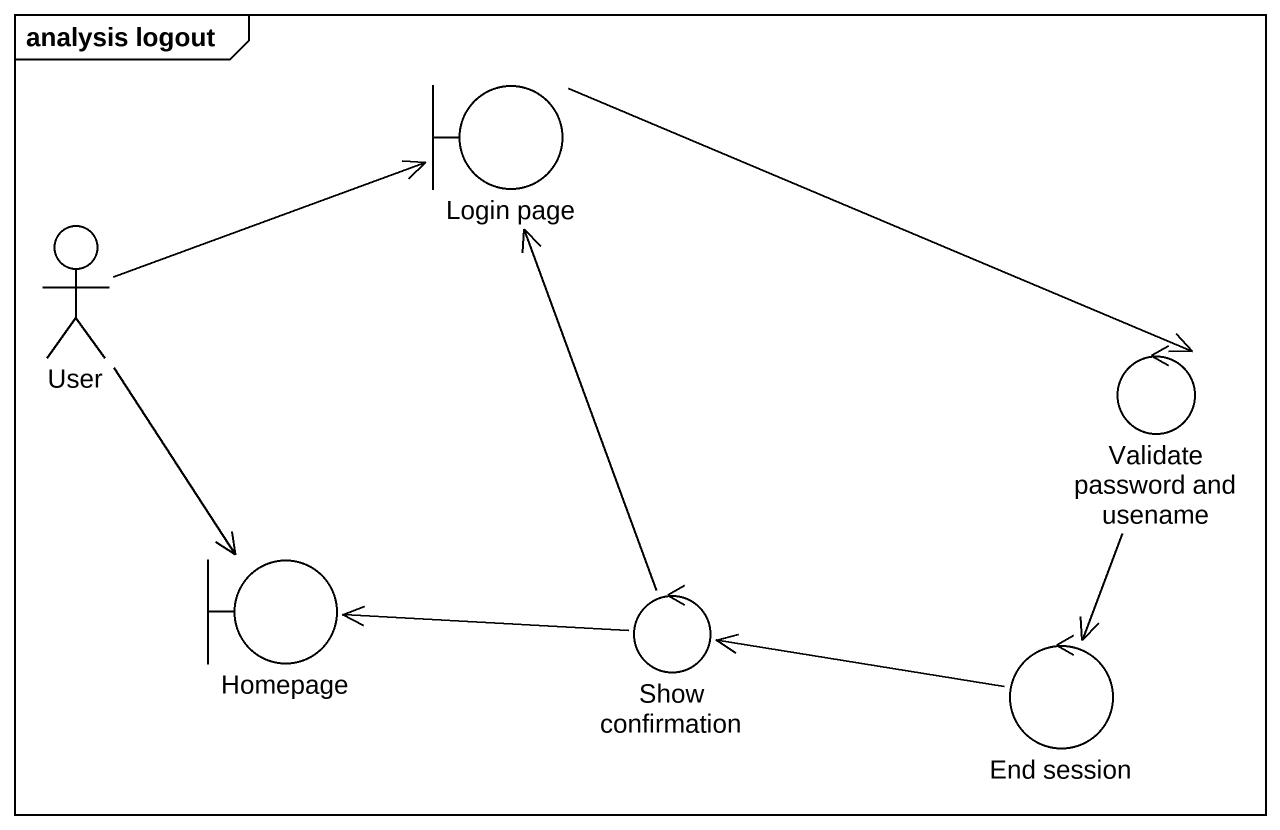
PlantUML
@startuml
mainframe analysis logout
boundary "Login page" as Login_page
actor User
control "Validate password and usename" as Validate_password_and
boundary Homepage
control "Show confirmation" as Show_confirmation
control "End session" as End_session
Login_page -right-> Validate_password_and
User -right-> Login_page
User --> Homepage
Validate_password_and --> End_session
Show_confirmation -up-> Login_page
Show_confirmation -left-> Homepage
End_session -left-> Show_confirmation
@enduml
